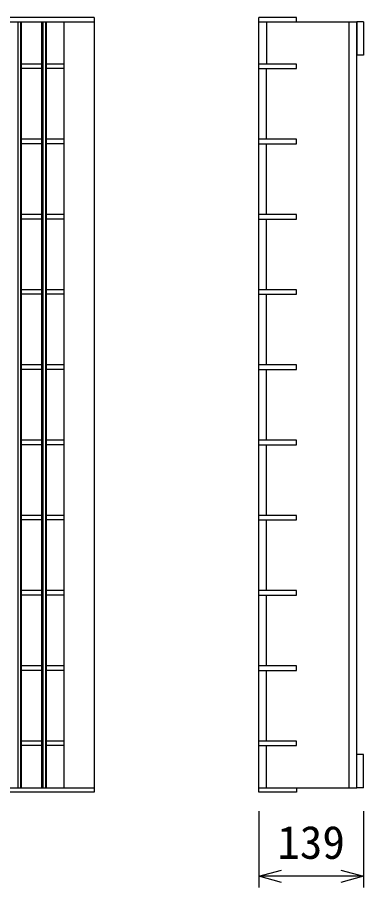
# Model space of a CAD drawing. Units: millimetres, scale not verified. Extents: x -33600 to 33600, y -11880 to 11880.
# Drawn here: x -11718 to -11258, y -6407 to -5250 of the extents above; entities that cross this region are included whole.
import ezdxf
from ezdxf.enums import TextEntityAlignment as Align

# ---------------------------------------------------------------- set-up
doc = ezdxf.new("R2010")
doc.units = ezdxf.units.MM
doc.header["$LTSCALE"] = 40
doc.layers.add('0-0_DIM', color=7, linetype='Continuous', lineweight=25)
doc.layers.add('0-2_HATCH', color=6, linetype='Continuous', lineweight=25)
doc.styles.add('ＭＳ ゴシック', font='')
doc.styles.get('ＭＳ ゴシック').set_extended_font_data('MS Gothic')

msp = doc.modelspace()

# ---------------------------------------------------------------- linework, layer by layer
at = {"layer": '0-0_DIM'}
for p, q in [((-11397.5, -6305.68), (-11397.5, -6407.27)), ((-11258.5, -6305.68), (-11258.5, -6407.27)), ((-11258.5, -6392.27), (-11397.5, -6392.27))]:
    msp.add_line(p, q, dxfattribs=at)
for points in [[(-11367.5, -6400.3), (-11397.5, -6392.27), (-11367.5, -6384.23)], [(-11288.5, -6384.23), (-11258.5, -6392.27), (-11288.5, -6400.3)]]:
    msp.add_lwpolyline(points, dxfattribs=at)
at = {"layer": '0-2_HATCH'}
for p, q in [((-11615.84, -5250.46), (-12610.84, -5250.46)), ((-11615.84, -5250.46), (-11615.84, -6280.46)), ((-11397.5, -6280.46), (-11397.5, -5250.46)), ((-12610.84, -5256.46), (-11615.84, -5256.46)), ((-11717.23, -5256.46), (-11717.23, -6274.46)), ((-11713.63, -5256.46), (-11713.63, -6274.46)), ((-11712.43, -6274.46), (-11712.43, -5256.46)), ((-11685.43, -6274.46), (-11685.43, -5256.46)), ((-11684.23, -5256.46), (-11684.23, -6274.46)), ((-11680.63, -5256.46), (-11680.63, -6274.46)), ((-11679.43, -6274.46), (-11679.43, -5256.46)), ((-11655.84, -6274.46), (-11655.84, -5256.46)), ((-11397.5, -5256.46), (-11267.5, -5256.46)), ((-11387.5, -5256.46), (-11387.5, -5312.46)), ((-11277.5, -6274.46), (-11277.5, -5256.46)), ((-11267.5, -6274.46), (-11267.5, -5256.46)), ((-11258.5, -5256.46), (-11267.5, -5256.46)), ((-11267.5, -5256.46), (-11267.5, -5300.46)), ((-11258.5, -5256.46), (-11258.5, -5300.46)), ((-11258.5, -5300.46), (-11267.5, -5300.46)), ((-11685.43, -5312.46), (-11712.43, -5312.46)), ((-11685.43, -5318.46), (-11712.43, -5318.46)), ((-11655.84, -5312.46), (-11679.43, -5312.46)), ((-11655.84, -5318.46), (-11679.43, -5318.46)), ((-11347.5, -5312.46), (-11397.5, -5312.46)), ((-11397.5, -5318.46), (-11347.5, -5318.46)), ((-11387.5, -5412.46), (-11387.5, -5318.46)), ((-11347.5, -5318.46), (-11347.5, -5312.46)), ((-11685.43, -5412.46), (-11712.43, -5412.46)), ((-11655.84, -5412.46), (-11679.43, -5412.46)), ((-11685.43, -5418.46), (-11712.43, -5418.46)), ((-11655.84, -5418.46), (-11679.43, -5418.46)), ((-11387.5, -5512.46), (-11387.5, -5418.46)), ((-11685.43, -5512.46), (-11712.43, -5512.46)), ((-11655.84, -5512.46), (-11679.43, -5512.46)), ((-11685.43, -5518.46), (-11712.43, -5518.46)), ((-11655.84, -5518.46), (-11679.43, -5518.46)), ((-11387.5, -5612.46), (-11387.5, -5518.46)), ((-11685.43, -5612.46), (-11712.43, -5612.46)), ((-11685.43, -5618.46), (-11712.43, -5618.46)), ((-11655.84, -5612.46), (-11679.43, -5612.46)), ((-11655.84, -5618.46), (-11679.43, -5618.46)), ((-11387.5, -5712.46), (-11387.5, -5618.46)), ((-11685.43, -5712.46), (-11712.43, -5712.46)), ((-11655.84, -5712.46), (-11679.43, -5712.46)), ((-11347.5, -5712.46), (-11397.5, -5712.46)), ((-11347.5, -5718.46), (-11347.5, -5712.46)), ((-11685.43, -5718.46), (-11712.43, -5718.46)), ((-11655.84, -5718.46), (-11679.43, -5718.46)), ((-11397.5, -5718.46), (-11347.5, -5718.46)), ((-11387.5, -5812.46), (-11387.5, -5718.46)), ((-11685.43, -5812.46), (-11712.43, -5812.46)), ((-11685.43, -5818.46), (-11712.43, -5818.46)), ((-11655.84, -5812.46), (-11679.43, -5812.46)), ((-11655.84, -5818.46), (-11679.43, -5818.46)), ((-11347.5, -5812.46), (-11397.5, -5812.46)), ((-11397.5, -5818.46), (-11347.5, -5818.46)), ((-11387.5, -5912.46), (-11387.5, -5818.46)), ((-11347.5, -5818.46), (-11347.5, -5812.46)), ((-11685.43, -5912.46), (-11712.43, -5912.46)), ((-11685.43, -5918.46), (-11712.43, -5918.46)), ((-11655.84, -5912.46), (-11679.43, -5912.46)), ((-11655.84, -5918.46), (-11679.43, -5918.46)), ((-11347.5, -5912.46), (-11397.5, -5912.46)), ((-11397.5, -5918.46), (-11347.5, -5918.46)), ((-11387.5, -6012.46), (-11387.5, -5918.46)), ((-11347.5, -5918.46), (-11347.5, -5912.46)), ((-11685.43, -6012.46), (-11712.43, -6012.46)), ((-11655.84, -6012.46), (-11679.43, -6012.46)), ((-11685.43, -6018.46), (-11712.43, -6018.46)), ((-11655.84, -6018.46), (-11679.43, -6018.46)), ((-11387.5, -6112.46), (-11387.5, -6018.46)), ((-11685.43, -6112.46), (-11712.43, -6112.46)), ((-11685.43, -6118.46), (-11712.43, -6118.46)), ((-11655.84, -6112.46), (-11679.43, -6112.46)), ((-11655.84, -6118.46), (-11679.43, -6118.46)), ((-11387.5, -6212.46), (-11387.5, -6118.46)), ((-11685.43, -6212.46), (-11712.43, -6212.46)), ((-11685.43, -6218.46), (-11712.43, -6218.46)), ((-11655.84, -6212.46), (-11679.43, -6212.46)), ((-11655.84, -6218.46), (-11679.43, -6218.46)), ((-11387.5, -6274.46), (-11387.5, -6218.46)), ((-11267.5, -6274.46), (-11267.5, -6230.46)), ((-12610.84, -6274.46), (-11615.84, -6274.46)), ((-11397.5, -6274.46), (-11267.5, -6274.46)), ((-11258.5, -6274.46), (-11267.5, -6274.46))]:
    msp.add_line(p, q, dxfattribs=at)
for points in [[(-11615.84, -6280.46), (-12610.84, -6280.46), (-12610.84, -5250.46)], [(-11347.5, -5256.46), (-11347.5, -5250.46), (-11397.5, -5250.46)], [(-11397.5, -5418.46), (-11347.5, -5418.46), (-11347.5, -5412.46), (-11397.5, -5412.46)], [(-11397.5, -5518.46), (-11347.5, -5518.46), (-11347.5, -5512.46), (-11397.5, -5512.46)], [(-11397.5, -5618.46), (-11347.5, -5618.46), (-11347.5, -5612.46), (-11397.5, -5612.46)], [(-11397.5, -6018.46), (-11347.5, -6018.46), (-11347.5, -6012.46), (-11397.5, -6012.46)], [(-11397.5, -6118.46), (-11347.5, -6118.46), (-11347.5, -6112.46), (-11397.5, -6112.46)], [(-11397.5, -6218.46), (-11347.5, -6218.46), (-11347.5, -6212.46), (-11397.5, -6212.46)], [(-11258.5, -6274.46), (-11258.5, -6230.46), (-11267.5, -6230.46)], [(-11347.5, -6274.46), (-11347.5, -6280.46), (-11397.5, -6280.46)]]:
    msp.add_lwpolyline(points, dxfattribs=at)

# ---------------------------------------------------------------- texts
at = {"layer": '0-0_DIM', "style": 'ＭＳ ゴシック'}
msp.add_text('139', height=43.99, dxfattribs=at).set_placement((-11373, -6382.27), align=Align.BOTTOM_LEFT)

doc.saveas('drawing.dxf')
